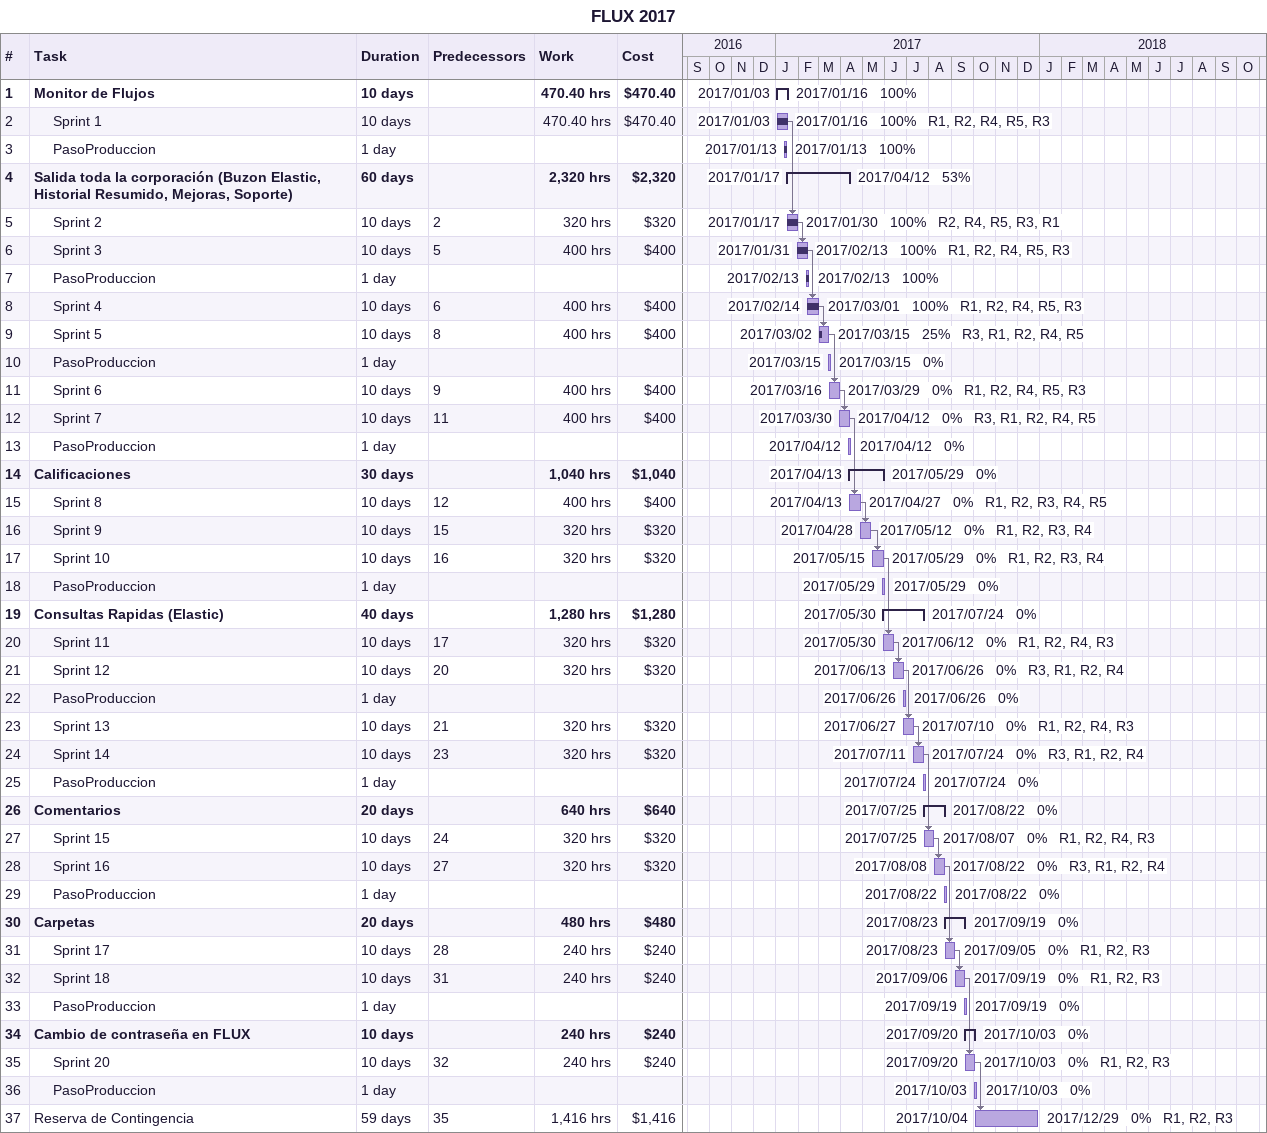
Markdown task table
FLUX 2017

| ID | Level | Task | Duration | Start | Finish | Predecessors | Resources | % complete | Work (h) | Cost ($) |
|---|---|---|---|---|---|---|---|---|---|---|
| 1 | 1 | **Monitor de Flujos** | 10d | 2017-01-03 | 2017-01-16 |  |  | 100 | 470.40 | 470.40 |
| 2 | 2 | Sprint 1 | 10d | 2017-01-03 | 2017-01-16 |  | R1, R2, R4, R5, R3 | 100 | 470.40 | 470.40 |
| 3 | 2 | PasoProduccion | 1d | 2017-01-13 | 2017-01-13 |  |  | 100 |  |  |
| 4 | 1 | **Salida toda la corporación (Buzon Elastic, Historial Resumido, Mejoras, Soporte)** | 60d | 2017-01-17 | 2017-04-12 |  |  | 53 | 2320 | 2320 |
| 5 | 2 | Sprint 2 | 10d | 2017-01-17 | 2017-01-30 | 2 | R2, R4, R5, R3, R1 | 100 | 320 | 320 |
| 6 | 2 | Sprint 3 | 10d | 2017-01-31 | 2017-02-13 | 5 | R1, R2, R4, R5, R3 | 100 | 400 | 400 |
| 7 | 2 | PasoProduccion | 1d | 2017-02-13 | 2017-02-13 |  |  | 100 |  |  |
| 8 | 2 | Sprint 4 | 10d | 2017-02-14 | 2017-03-01 | 6 | R1, R2, R4, R5, R3 | 100 | 400 | 400 |
| 9 | 2 | Sprint 5 | 10d | 2017-03-02 | 2017-03-15 | 8 | R3, R1, R2, R4, R5 | 25 | 400 | 400 |
| 10 | 2 | PasoProduccion | 1d | 2017-03-15 | 2017-03-15 |  |  | 0 |  |  |
| 11 | 2 | Sprint 6 | 10d | 2017-03-16 | 2017-03-29 | 9 | R1, R2, R4, R5, R3 | 0 | 400 | 400 |
| 12 | 2 | Sprint 7 | 10d | 2017-03-30 | 2017-04-12 | 11 | R3, R1, R2, R4, R5 | 0 | 400 | 400 |
| 13 | 2 | PasoProduccion | 1d | 2017-04-12 | 2017-04-12 |  |  | 0 |  |  |
| 14 | 1 | **Calificaciones** | 30d | 2017-04-13 | 2017-05-29 |  |  | 0 | 1040 | 1040 |
| 15 | 2 | Sprint 8 | 10d | 2017-04-13 | 2017-04-27 | 12 | R1, R2, R3, R4, R5 | 0 | 400 | 400 |
| 16 | 2 | Sprint 9 | 10d | 2017-04-28 | 2017-05-12 | 15 | R1, R2, R3, R4 | 0 | 320 | 320 |
| 17 | 2 | Sprint 10 | 10d | 2017-05-15 | 2017-05-29 | 16 | R1, R2, R3, R4 | 0 | 320 | 320 |
| 18 | 2 | PasoProduccion | 1d | 2017-05-29 | 2017-05-29 |  |  | 0 |  |  |
| 19 | 1 | **Consultas Rapidas (Elastic)** | 40d | 2017-05-30 | 2017-07-24 |  |  | 0 | 1280 | 1280 |
| 20 | 2 | Sprint 11 | 10d | 2017-05-30 | 2017-06-12 | 17 | R1, R2, R4, R3 | 0 | 320 | 320 |
| 21 | 2 | Sprint 12 | 10d | 2017-06-13 | 2017-06-26 | 20 | R3, R1, R2, R4 | 0 | 320 | 320 |
| 22 | 2 | PasoProduccion | 1d | 2017-06-26 | 2017-06-26 |  |  | 0 |  |  |
| 23 | 2 | Sprint 13 | 10d | 2017-06-27 | 2017-07-10 | 21 | R1, R2, R4, R3 | 0 | 320 | 320 |
| 24 | 2 | Sprint 14 | 10d | 2017-07-11 | 2017-07-24 | 23 | R3, R1, R2, R4 | 0 | 320 | 320 |
| 25 | 2 | PasoProduccion | 1d | 2017-07-24 | 2017-07-24 |  |  | 0 |  |  |
| 26 | 1 | **Comentarios** | 20d | 2017-07-25 | 2017-08-22 |  |  | 0 | 640 | 640 |
| 27 | 2 | Sprint 15 | 10d | 2017-07-25 | 2017-08-07 | 24 | R1, R2, R4, R3 | 0 | 320 | 320 |
| 28 | 2 | Sprint 16 | 10d | 2017-08-08 | 2017-08-22 | 27 | R3, R1, R2, R4 | 0 | 320 | 320 |
| 29 | 2 | PasoProduccion | 1d | 2017-08-22 | 2017-08-22 |  |  | 0 |  |  |
| 30 | 1 | **Carpetas** | 20d | 2017-08-23 | 2017-09-19 |  |  | 0 | 480 | 480 |
| 31 | 2 | Sprint 17 | 10d | 2017-08-23 | 2017-09-05 | 28 | R1, R2, R3 | 0 | 240 | 240 |
| 32 | 2 | Sprint 18 | 10d | 2017-09-06 | 2017-09-19 | 31 | R1, R2, R3 | 0 | 240 | 240 |
| 33 | 2 | PasoProduccion | 1d | 2017-09-19 | 2017-09-19 |  |  | 0 |  |  |
| 34 | 1 | **Cambio de contraseña en FLUX** | 10d | 2017-09-20 | 2017-10-03 |  |  | 0 | 240 | 240 |
| 35 | 2 | Sprint 20 | 10d | 2017-09-20 | 2017-10-03 | 32 | R1, R2, R3 | 0 | 240 | 240 |
| 36 | 2 | PasoProduccion | 1d | 2017-10-03 | 2017-10-03 |  |  | 0 |  |  |
| 37 | 1 | Reserva de Contingencia | 59d | 2017-10-04 | 2017-12-29 | 35 | R1, R2, R3 | 0 | 1416 | 1416 |
